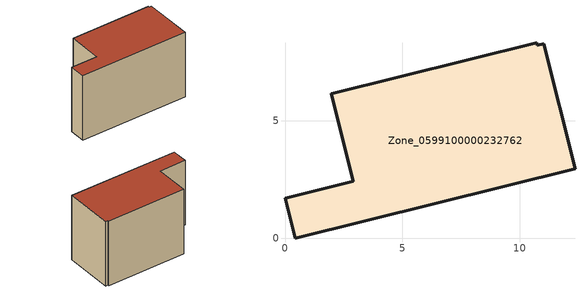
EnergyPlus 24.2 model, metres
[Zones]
Zone_0599100000232762
 floor ground (C_G): 10.74,8.22 11.02,8.29 12.34,2.96 0.43,0 0,1.72 2.91,2.44 1.97,6.16 10.71,8.34 z0
 wall outside (C_F): 10.71,8.34 1.97,6.16 2.91,2.44 0,1.72 0.43,0 12.34,2.96 11.02,8.29 10.74,8.22 10.71,8.34 z0:7.61
 roof outside (C_R): 11.02,8.29 10.74,8.22 10.71,8.34 1.97,6.16 2.91,2.44 0,1.72 0.43,0 12.34,2.96 z7.61
[BUILDING]
Pand.0599100000232762: North Axis=0; Terrain=City; Loads Convergence Tolerance Value=0.04; Temperature Convergence Tolerance Value=0.4; Solar Distribution=FullExterior; Maximum Number of Warmup Days=25; Minimum Number of Warmup Days=1
[Site:Location]
Rotterdam.The.Hague.AP_ZH_NLD Design_Conditions: Latitude=51.96; Longitude=4.45; Time Zone=1; Elevation=-4.5
[SITE:GROUNDTEMPERATURE:BUILDINGSURFACE]
18, 18, 18, 18, 18, 18, 18, 18, 18, 18, 18, 18
[MATERIAL] Thermal Absorptance=0.9; Solar Absorptance=0.7; Visible Absorptance=0.7
Name | Roughness | Thickness | Conductivity | Density | Specific Heat
G.TC.1975-1991 | MediumSmooth | 0.15 | 0.288461 | 540 | 1210
F.TC.1975-1991 | Rough | 0.3 | 0.230769 | 1920 | 840
R.TC.1975-1991 | MediumRough | 0.2 | 0.153846 | 1500 | 1000
[CONSTRUCTION]
C_G: G.TC.1975-1991
C_F: F.TC.1975-1991
C_R: R.TC.1975-1991
[ZONE]
Zone_0599100000232762: Type=1; Multiplier=1; Ceiling Height=Autocalculate; Volume=Autocalculate; Floor Area=autocalculate; Part of Total Floor Area=Yes
[ZONEINFILTRATION:DESIGNFLOWRATE]
Infil_Zone_0599100000232762: Zone or ZoneList or Space or SpaceList=Zone_0599100000232762; Schedule=AlwaysOn; Design Flow Rate Calculation Method=Flow/Area; Flow Rate per Floor Area=0.003; Constant Term Coefficient=1; Temperature Term Coefficient=0; Velocity Term Coefficient=0; Velocity Squared Term Coefficient=0
[HVACTEMPLATE:ZONE:IDEALLOADSAIRSYSTEM]
Zone_0599100000232762: Maximum Heating Supply Air Temperature=50; Minimum Cooling Supply Air Temperature=13; Maximum Heating Supply Air Humidity Ratio=0.0156; Minimum Cooling Supply Air Humidity Ratio=0.0077; Heating Limit=NoLimit; Cooling Limit=NoLimit; Dehumidification Control Type=ConstantSensibleHeatRatio; Cooling Sensible Heat Ratio=0.7; Dehumidification Setpoint=60; Humidification Control Type=None; Humidification Setpoint=30; Outdoor Air Method=None; Outdoor Air Flow Rate per Person=0.00944; Outdoor Air Flow Rate per Zone Floor Area=0; Outdoor Air Flow Rate per Zone=0; Demand Controlled Ventilation Type=None; Outdoor Air Economizer Type=NoEconomizer; Heat Recovery Type=None; Sensible Heat Recovery Effectiveness=0.7; Latent Heat Recovery Effectiveness=0.65
[ZONECONTROL:THERMOSTAT]
ThermostatControl_Zone_0599100000232762: Zone or ZoneList=Zone_0599100000232762; Control Type Schedule=DualSetpointControlType; Control 1=Thermostat_Zone_0599100000232762; Temperature Difference Between Cutout And Setpoint=0
[THERMOSTATSETPOINT:DUALSETPOINT]
Thermostat_Zone_0599100000232762: Heating Setpoint Temperature Schedule=HeatingSetpoint_Zone_0599100000232762; Cooling Setpoint Temperature Schedule=CoolingSetpoint_Zone_0599100000232762
[SCHEDULE:COMPACT]
HeatingSetpoint_Zone_0599100000232762: Through: 12/31, For: AllDays, Until: 24:00, 21
CoolingSetpoint_Zone_0599100000232762: Through: 12/31, For: AllDays, Until: 24:00, 24
DualSetpointControlType: Through: 12/31, For: AllDays, Until: 24:00, 4
AlwaysOn: Through: 12/31, For: AllDays, Until: 24:00, 1
